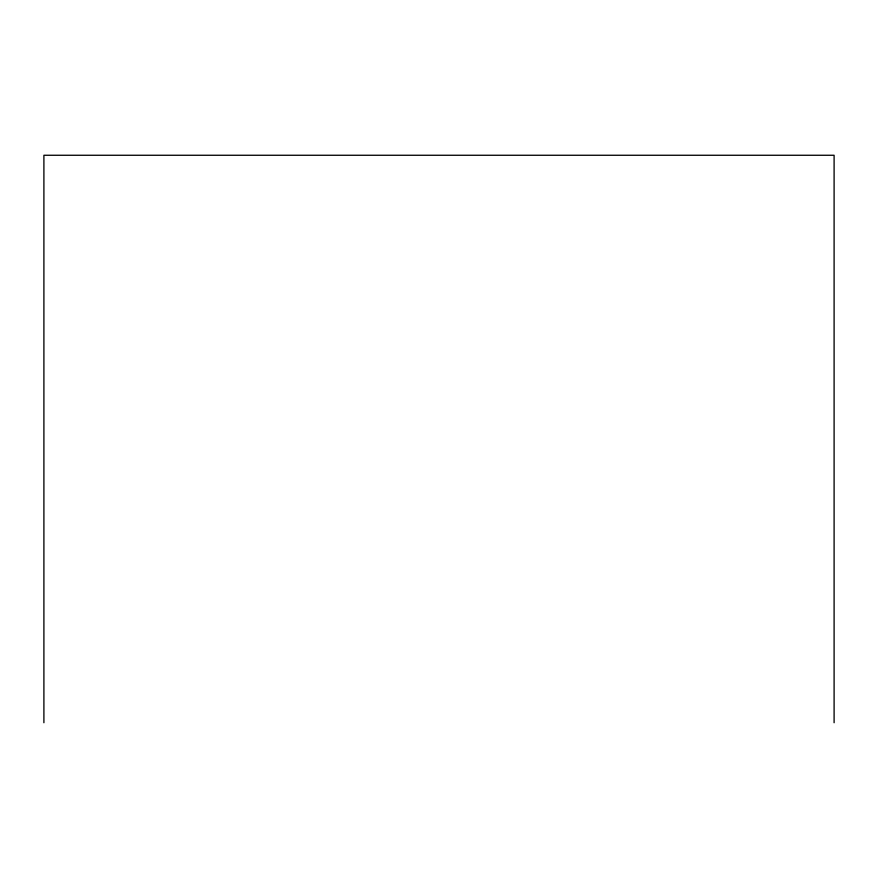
<?xml version="1.0" encoding="UTF-8"?>
<svg xmlns="http://www.w3.org/2000/svg" width="878" height="878" viewBox="0 0 878 878"><rect width="100%" height="100%" fill="white"/><g stroke="black" fill="none" stroke-linecap="round" stroke-linejoin="round"><path stroke-width="1.32" d="M834.1 722.737L834.1 155.263L43.9 155.263L43.9 722.737"/></g></svg>
